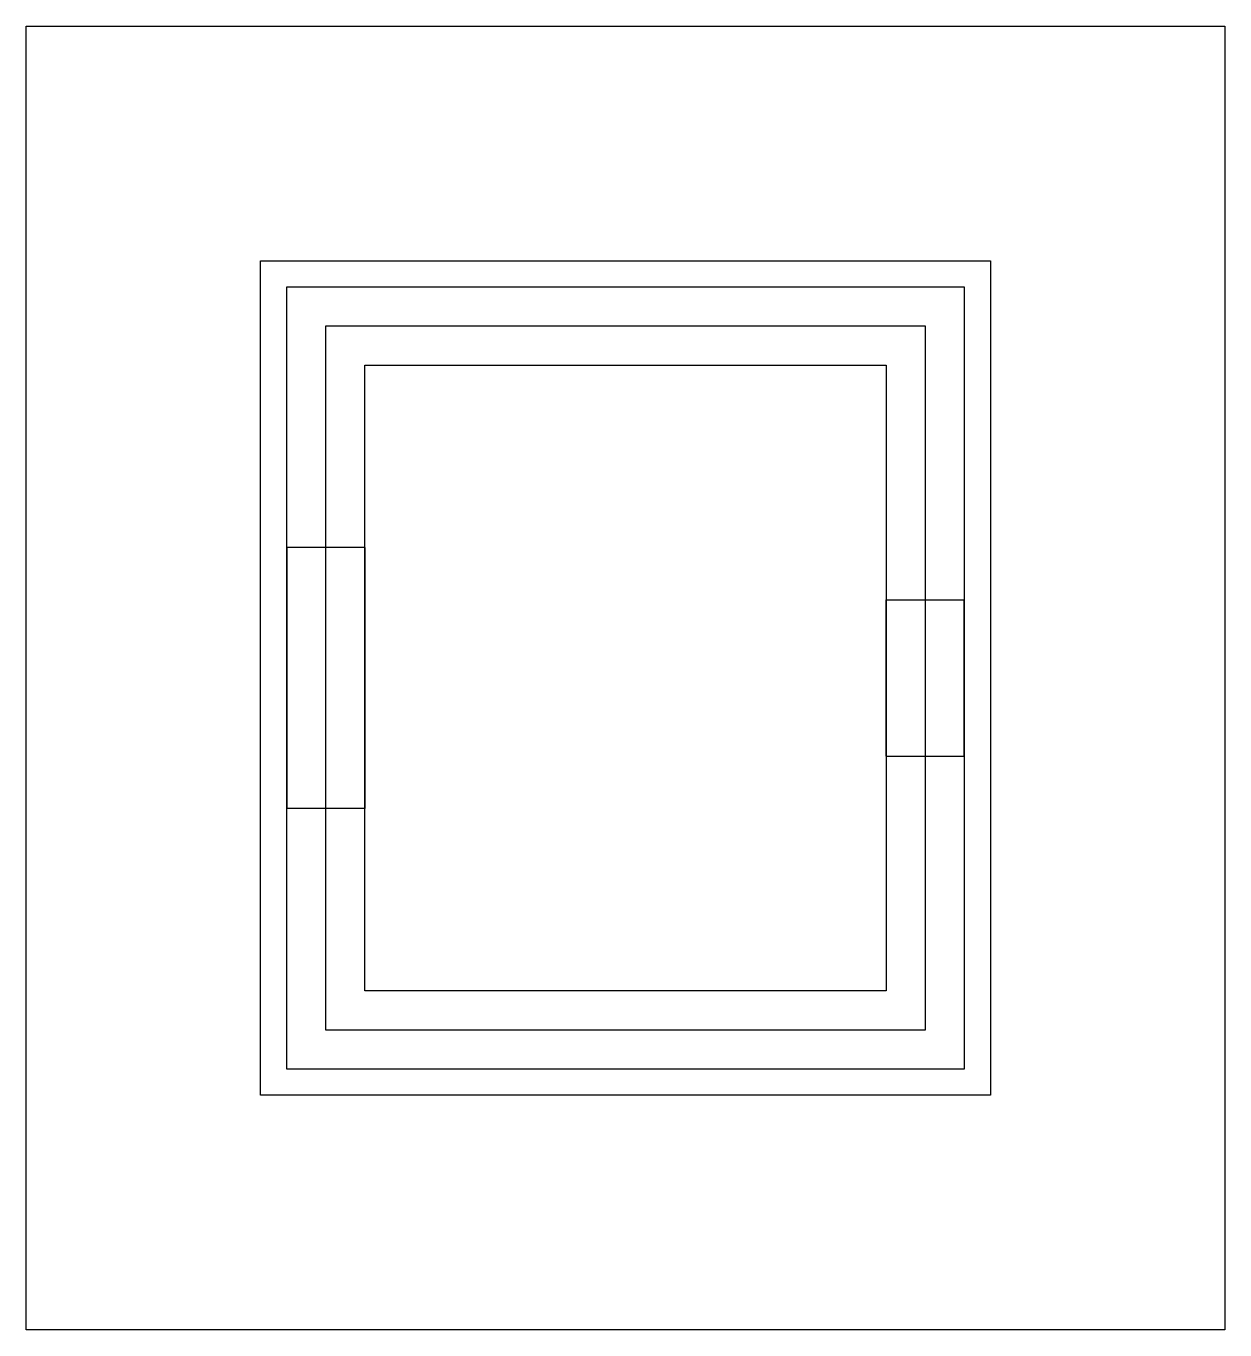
# Model space of a CAD drawing. Header units: millimetres. Extents: x -1150 to 1150, y -1250 to 1250.
import ezdxf

# ---------------------------------------------------------------- set-up
doc = ezdxf.new("R2010")
doc.units = ezdxf.units.MM
doc.linetypes.add('DASHED', pattern=[2, 2])
for name, color, linetype in [('MASU_BASE', 2, 'Continuous'), ('MASU_CONC', 7, 'Continuous'), ('MASU_EARTH', 3, 'Continuous'), ('MASU_GRAT', 4, 'Continuous'), ('MASU_KIRI', 6, 'Continuous')]:
    doc.layers.add(name, color=color, linetype=linetype)

msp = doc.modelspace()

# ---------------------------------------------------------------- linework, layer by layer
at = {"layer": 'MASU_BASE', "linetype": 'Continuous'}
for p, q in [((-700, -800), (-700, 800)), ((-700, -800, 100), (-700, 800, 100)), ((-700, 800), (700, 800)), ((-700, 800, 100), (700, 800, 100)), ((-700, 800), (-700, 800, 100)), ((700, 800), (700, -800)), ((700, 800, 100), (700, -800, 100)), ((700, 800), (700, 800, 100)), ((700, -800), (-700, -800)), ((700, -800, 100), (-700, -800, 100)), ((-700, -800), (-700, -800, 100)), ((700, -800), (700, -800, 100))]:
    msp.add_line(p, q, dxfattribs=at)
at = {"layer": 'MASU_CONC', "linetype": 'Continuous'}
for p, q in [((-650, -750, 100), (-650, 750, 100)), ((-650, -750, 1250), (-650, 750, 1250)), ((-650, 750, 100), (650, 750, 100)), ((-650, 750, 1250), (650, 750, 1250)), ((-650, 750, 100), (-650, 750, 1250)), ((650, 750, 100), (650, -750, 100)), ((650, 750, 1250), (650, -750, 1250)), ((650, 750, 100), (650, 750, 1250)), ((-500, -600, 250), (-500, 600, 250)), ((-500, -600, 1250), (-500, 600, 1250)), ((-500, 600, 250), (500, 600, 250)), ((-500, 600, 1250), (500, 600, 1250)), ((-500, 600, 250), (-500, 600, 1250)), ((500, 600, 250), (500, -600, 250)), ((500, 600, 1250), (500, -600, 1250)), ((500, 600, 250), (500, 600, 1250)), ((500, -600, 250), (-500, -600, 250)), ((500, -600, 1250), (-500, -600, 1250)), ((-500, -600, 250), (-500, -600, 1250)), ((500, -600, 250), (500, -600, 1250)), ((650, -750, 100), (-650, -750, 100)), ((650, -750, 1250), (-650, -750, 1250)), ((-650, -750, 100), (-650, -750, 1250)), ((650, -750, 100), (650, -750, 1250))]:
    msp.add_line(p, q, dxfattribs=at)
at = {"layer": 'MASU_EARTH', "linetype": 'DASHED'}
for p, q in [((-1150, -1250), (-1150, 1250)), ((-1150, -1250, 950), (-1150, 1250, 950)), ((-1150, 1250), (1150, 1250)), ((-1150, 1250, 950), (1150, 1250, 950)), ((-1150, 1250), (-1150, 1250, 950)), ((1150, 1250), (1150, -1250)), ((1150, 1250, 950), (1150, -1250, 950)), ((1150, 1250), (1150, 1250, 950)), ((1150, -1250), (-1150, -1250)), ((1150, -1250, 950), (-1150, -1250, 950)), ((-1150, -1250), (-1150, -1250, 950)), ((1150, -1250), (1150, -1250, 950))]:
    msp.add_line(p, q, dxfattribs=at)
at = {"layer": 'MASU_GRAT', "linetype": 'Continuous'}
for p, q in [((-575, -675, 1135), (-575, 675, 1135)), ((-575, -675, 1250), (-575, 675, 1250)), ((-575, 675, 1135), (575, 675, 1135)), ((-575, 675, 1250), (575, 675, 1250)), ((-575, 675, 1135), (-575, 675, 1250)), ((575, 675, 1135), (575, -675, 1135)), ((575, 675, 1250), (575, -675, 1250)), ((575, 675, 1135), (575, 675, 1250)), ((575, -675, 1135), (-575, -675, 1135)), ((575, -675, 1250), (-575, -675, 1250)), ((-575, -675, 1135), (-575, -675, 1250)), ((575, -675, 1135), (575, -675, 1250))]:
    msp.add_line(p, q, dxfattribs=at)
at = {"layer": 'MASU_KIRI', "linetype": 'DASHED'}
for p, q in [((-650, -250, 400), (-650, 250, 400)), ((-650, 250, 400), (-650, 250, 900)), ((-650, 250, 900), (-650, -250, 900)), ((-500, 250, 400), (-650, 250, 400)), ((-500, 250, 900), (-650, 250, 900)), ((-500, -250, 400), (-500, 250, 400)), ((-500, 250, 400), (-500, 250, 900)), ((-500, 250, 900), (-500, -250, 900)), ((500, -150, 750), (500, 150, 750)), ((500, 150, 750), (500, 150, 1050)), ((500, 150, 1050), (500, -150, 1050)), ((500, 150, 750), (650, 150, 750)), ((500, 150, 1050), (650, 150, 1050)), ((650, -150, 750), (650, 150, 750)), ((650, 150, 750), (650, 150, 1050)), ((650, 150, 1050), (650, -150, 1050)), ((500, -150, 1050), (500, -150, 750)), ((500, -150, 750), (650, -150, 750)), ((500, -150, 1050), (650, -150, 1050)), ((650, -150, 1050), (650, -150, 750)), ((-650, -250, 900), (-650, -250, 400)), ((-500, -250, 400), (-650, -250, 400)), ((-500, -250, 900), (-650, -250, 900)), ((-500, -250, 900), (-500, -250, 400))]:
    msp.add_line(p, q, dxfattribs=at)

doc.saveas('drawing.dxf')
